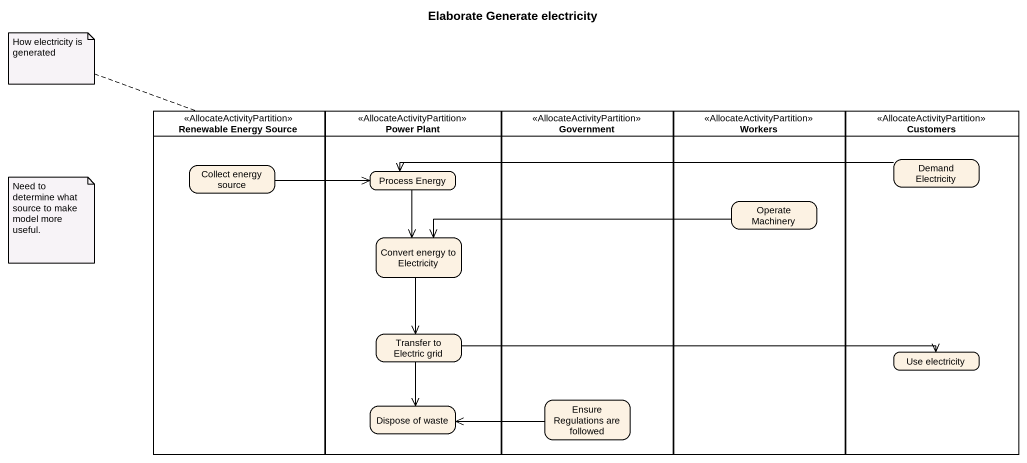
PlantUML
@startuml
title Elaborate Generate electricity
hide empty description
state "Renewable Energy Source" as Renewable_Energy_Source <<AllocateActivityPartition>> {
  state "Collect energy source" as Collect_energy_source
}
state "Power Plant" as Power_Plant <<AllocateActivityPartition>> {
  state "Process Energy" as Process_Energy
  state "Convert energy to Electricity" as Convert_energy_to
  state "Transfer to Electric grid" as Transfer_to_Electric_grid
  state "Dispose of waste" as Dispose_of_waste
}
state Government <<AllocateActivityPartition>> {
  state "Ensure Regulations are followed" as Ensure_Regulations_are
}
state Workers <<AllocateActivityPartition>> {
  state "Operate Machinery" as Operate_Machinery
}
state Customers <<AllocateActivityPartition>> {
  state "Demand Electricity" as Demand_Electricity
  state "Use electricity" as Use_electricity
}
Collect_energy_source -right-> Process_Energy
Process_Energy --> Convert_energy_to
Demand_Electricity -left-> Process_Energy
Operate_Machinery -left-> Convert_energy_to
Convert_energy_to --> Transfer_to_Electric_grid
Transfer_to_Electric_grid -right-> Use_electricity
Transfer_to_Electric_grid --> Dispose_of_waste
Ensure_Regulations_are -left-> Dispose_of_waste
note top of Renewable_Energy_Source : How electricity is generated
note as N2
  Need to determine what source to make model more useful.
end note
@enduml
